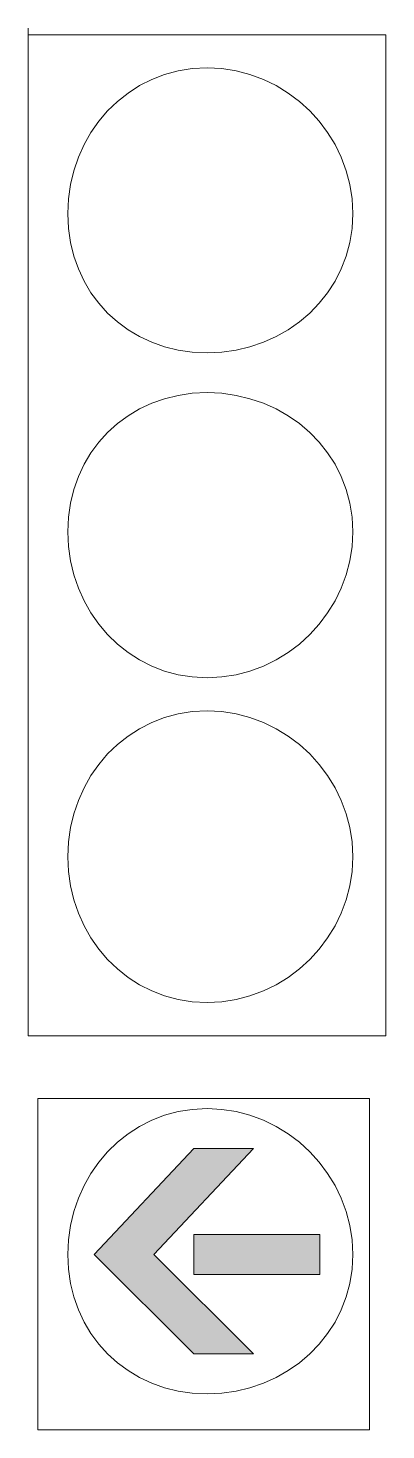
# Model space of a CAD drawing. Header units: metres. Extents: x 240 to 305, y 14 to 268.
import ezdxf

# ---------------------------------------------------------------- set-up
doc = ezdxf.new("R2010")
doc.units = ezdxf.units.M
doc.layers.add('FILL_LIME_00FF00', color=7, linetype='Continuous', true_color=0x00ff00)
doc.layers.add('STROKE_BLACK_000000', color=7, linetype='Continuous', true_color=0x000000)

msp = doc.modelspace()

# ---------------------------------------------------------------- hatches: boundary and pattern name
at = {"layer": 'FILL_LIME_00FF00', "true_color": 0x00ff00}
h = msp.add_hatch(color=7, dxfattribs=at)
h.dxf.hatch_style = 1
h.paths.add_polyline_path([(270.15, 27.68), (252.15, 45.68), (270.15, 64.88), (280.95, 64.88), (262.95, 45.68), (280.95, 27.68), (270.15, 27.68)])
h = msp.add_hatch(color=7, dxfattribs=at)
h.dxf.hatch_style = 1
h.paths.add_polyline_path([(270.15, 42.08), (270.15, 49.28), (292.95, 49.28), (292.95, 42.08), (270.15, 42.08)])

# ---------------------------------------------------------------- linework, layer by layer
at = {"layer": 'FILL_LIME_00FF00', "lineweight": 0, "true_color": 0x00ff00}
for points in [[(270.15, 27.68), (252.15, 45.68), (270.15, 64.88), (280.95, 64.88), (262.95, 45.68), (280.95, 27.68)], [(270.15, 42.08), (270.15, 49.28), (292.95, 49.28), (292.95, 42.08)]]:
    msp.add_lwpolyline(points, close=True, dxfattribs=at)
at = {"layer": 'STROKE_BLACK_000000', "lineweight": 0, "true_color": 0x000000}
for points in [[(240.15, 267.68), (240.15, 85.28)], [(240.15, 266.48), (304.95, 266.48)], [(304.95, 266.48), (304.95, 85.28)], [(247.35, 234.08), (247.47, 231.42), (247.84, 228.86), (248.44, 226.41), (249.26, 224.07), (250.29, 221.85), (251.53, 219.78), (252.95, 217.85), (254.55, 216.08), (256.32, 214.48), (258.25, 213.06), (260.32, 211.82), (262.54, 210.79), (264.88, 209.97), (267.33, 209.37), (269.89, 209), (272.55, 208.88), (275.22, 209), (277.82, 209.37), (280.33, 209.97), (282.75, 210.79), (285.05, 211.82), (287.23, 213.06), (289.27, 214.48), (291.15, 216.08), (292.86, 217.85), (294.39, 219.78), (295.73, 221.85), (296.85, 224.07), (297.75, 226.41), (298.41, 228.86), (298.81, 231.42), (298.95, 234.08), (298.81, 236.75), (298.41, 239.35), (297.75, 241.86), (296.85, 244.28), (295.73, 246.58), (294.39, 248.76), (292.86, 250.8), (291.15, 252.68), (289.27, 254.39), (287.23, 255.92), (285.05, 257.26), (282.75, 258.38), (280.33, 259.28), (277.82, 259.94), (275.22, 260.34), (272.55, 260.48), (269.89, 260.34), (267.33, 259.94), (264.88, 259.28), (262.54, 258.38), (260.32, 257.26), (258.25, 255.92), (256.32, 254.39), (254.55, 252.68), (252.95, 250.8), (251.53, 248.76), (250.29, 246.58), (249.26, 244.28), (248.44, 241.86), (247.84, 239.35), (247.47, 236.75), (247.35, 234.08)], [(247.35, 176.48), (247.47, 173.81), (247.84, 171.21), (248.44, 168.7), (249.26, 166.28), (250.29, 163.98), (251.53, 161.8), (252.95, 159.76), (254.55, 157.88), (256.32, 156.17), (258.25, 154.64), (260.32, 153.3), (262.54, 152.18), (264.88, 151.28), (267.33, 150.62), (269.89, 150.22), (272.55, 150.08), (275.22, 150.22), (277.82, 150.62), (280.33, 151.28), (282.75, 152.18), (285.05, 153.3), (287.23, 154.64), (289.27, 156.17), (291.15, 157.88), (292.86, 159.76), (294.39, 161.8), (295.73, 163.98), (296.85, 166.28), (297.75, 168.7), (298.41, 171.21), (298.81, 173.81), (298.95, 176.48), (298.81, 179.14), (298.41, 181.7), (297.75, 184.15), (296.85, 186.49), (295.73, 188.71), (294.39, 190.78), (292.86, 192.71), (291.15, 194.48), (289.27, 196.08), (287.23, 197.5), (285.05, 198.74), (282.75, 199.77), (280.33, 200.59), (277.82, 201.19), (275.22, 201.56), (272.55, 201.68), (269.89, 201.56), (267.33, 201.19), (264.88, 200.59), (262.54, 199.77), (260.32, 198.74), (258.25, 197.5), (256.32, 196.08), (254.55, 194.48), (252.95, 192.71), (251.53, 190.78), (250.29, 188.71), (249.26, 186.49), (248.44, 184.15), (247.84, 181.7), (247.47, 179.14), (247.35, 176.48)], [(247.35, 117.68), (247.47, 115.01), (247.84, 112.41), (248.44, 109.9), (249.26, 107.48), (250.29, 105.18), (251.53, 103), (252.95, 100.96), (254.55, 99.08), (256.32, 97.37), (258.25, 95.84), (260.32, 94.5), (262.54, 93.38), (264.88, 92.48), (267.33, 91.82), (269.89, 91.42), (272.55, 91.28), (275.22, 91.42), (277.82, 91.82), (280.33, 92.48), (282.75, 93.38), (285.05, 94.5), (287.23, 95.84), (289.27, 97.37), (291.15, 99.08), (292.86, 100.96), (294.39, 103), (295.73, 105.18), (296.85, 107.48), (297.75, 109.9), (298.41, 112.41), (298.81, 115.01), (298.95, 117.68), (298.81, 120.35), (298.41, 122.95), (297.75, 125.46), (296.85, 127.88), (295.73, 130.18), (294.39, 132.36), (292.86, 134.4), (291.15, 136.28), (289.27, 137.99), (287.23, 139.52), (285.05, 140.86), (282.75, 141.98), (280.33, 142.88), (277.82, 143.54), (275.22, 143.94), (272.55, 144.08), (269.89, 143.94), (267.33, 143.54), (264.88, 142.88), (262.54, 141.98), (260.32, 140.86), (258.25, 139.52), (256.32, 137.99), (254.55, 136.28), (252.95, 134.4), (251.53, 132.36), (250.29, 130.18), (249.26, 127.88), (248.44, 125.46), (247.84, 122.95), (247.47, 120.35), (247.35, 117.68)], [(240.15, 85.28), (304.95, 85.28)], [(241.95, 73.92), (241.95, 13.92)], [(301.95, 73.92), (241.95, 73.92)], [(301.95, 73.92), (301.95, 13.92)], [(298.95, 45.68), (298.81, 48.35), (298.41, 50.95), (297.75, 53.46), (296.85, 55.88), (295.73, 58.18), (294.39, 60.36), (292.86, 62.4), (291.15, 64.28), (289.27, 65.99), (287.23, 67.52), (285.05, 68.86), (282.75, 69.98), (280.33, 70.88), (277.82, 71.54), (275.22, 71.94), (272.55, 72.08), (269.89, 71.94), (267.33, 71.54), (264.88, 70.88), (262.54, 69.98), (260.32, 68.86), (258.25, 67.52), (256.32, 65.99), (254.55, 64.28), (252.95, 62.4), (251.53, 60.36), (250.29, 58.18), (249.26, 55.88), (248.44, 53.46), (247.84, 50.95), (247.47, 48.35), (247.35, 45.68), (247.47, 43.02), (247.84, 40.46), (248.44, 38.01), (249.26, 35.67), (250.29, 33.45), (251.53, 31.38), (252.95, 29.45), (254.55, 27.68), (256.32, 26.08), (258.25, 24.66), (260.32, 23.42), (262.54, 22.39), (264.88, 21.57), (267.33, 20.97), (269.89, 20.6), (272.55, 20.48), (275.22, 20.6), (277.82, 20.97), (280.33, 21.57), (282.75, 22.39), (285.05, 23.42), (287.23, 24.66), (289.27, 26.08), (291.15, 27.68), (292.86, 29.45), (294.39, 31.38), (295.73, 33.45), (296.85, 35.67), (297.75, 38.01), (298.41, 40.46), (298.81, 43.02), (298.95, 45.68)], [(241.95, 13.92), (301.95, 13.92)]]:
    msp.add_lwpolyline(points, dxfattribs=at)

doc.saveas('drawing.dxf')
